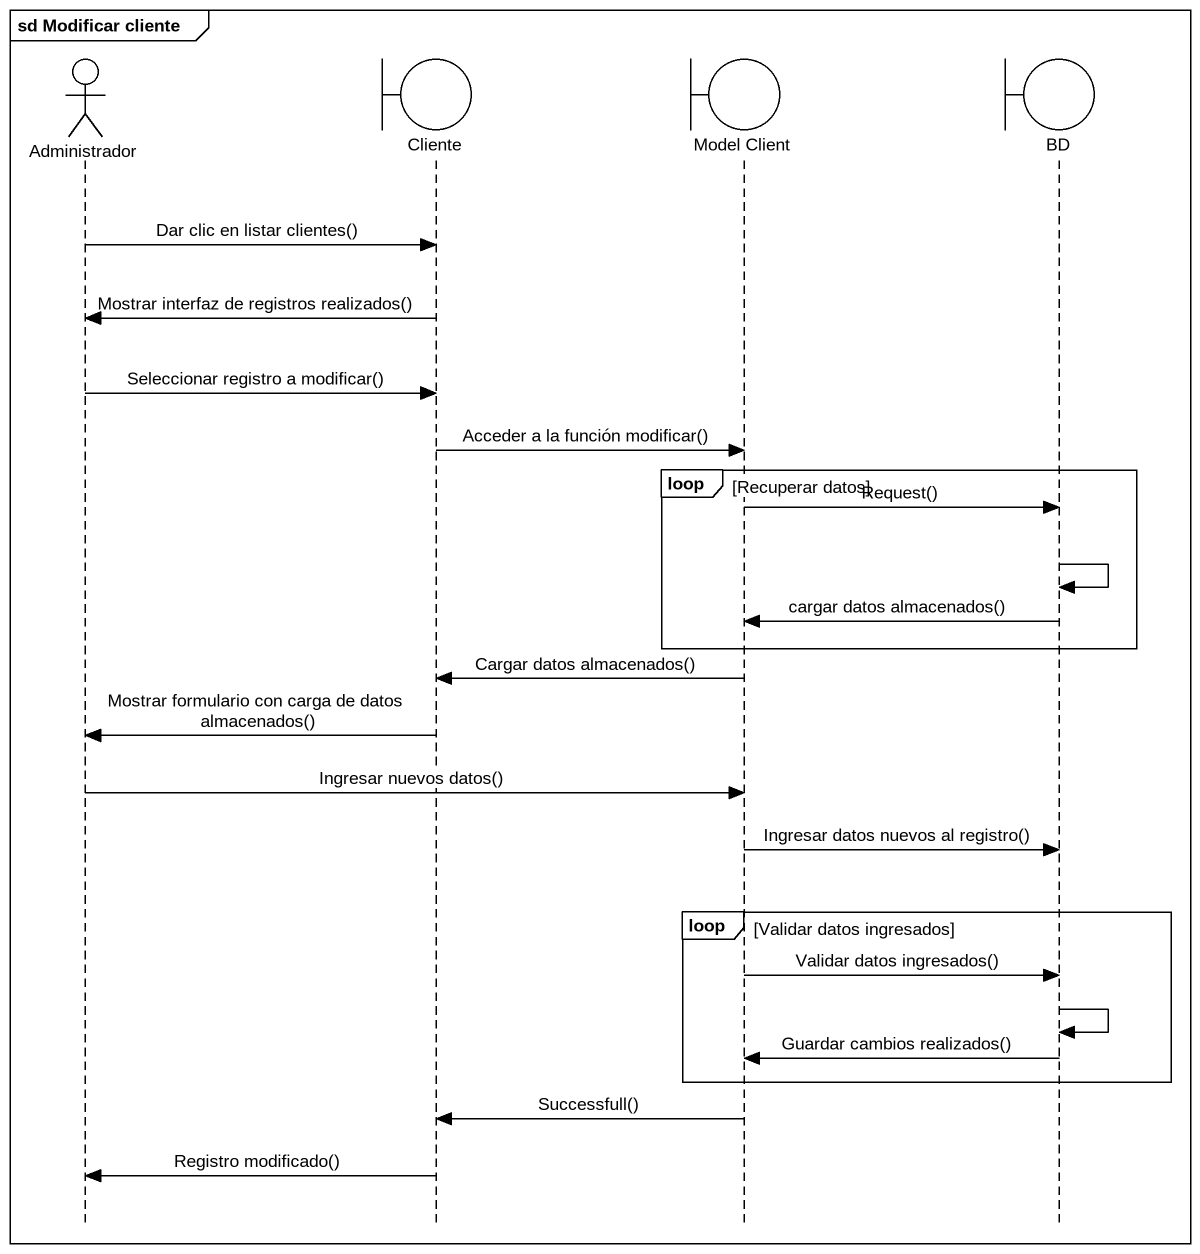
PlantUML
@startuml
mainframe sd Modificar cliente
hide footbox
actor Administrador
boundary Cliente
boundary "Model Client" as Model_Client
boundary BD

Administrador -> Cliente : Dar clic en listar clientes()
Cliente -> Administrador : Mostrar interfaz de registros realizados()
Administrador -> Cliente : Seleccionar registro a modificar()
Cliente -> Model_Client : Acceder a la función modificar()
loop Recuperar datos
  Model_Client -> BD : Request()
  BD -> BD
  BD -> Model_Client : cargar datos almacenados()
end
Model_Client -> Cliente : Cargar datos almacenados()
Cliente -> Administrador : Mostrar formulario con carga de datos almacenados()
Administrador -> Model_Client : Ingresar nuevos datos()
Model_Client -> BD : Ingresar datos nuevos al registro()
loop Validar datos ingresados
  Model_Client -> BD : Validar datos ingresados()
  BD -> BD
  BD -> Model_Client : Guardar cambios realizados()
end
Model_Client -> Cliente : Successfull()
Cliente -> Administrador : Registro modificado()
@enduml
